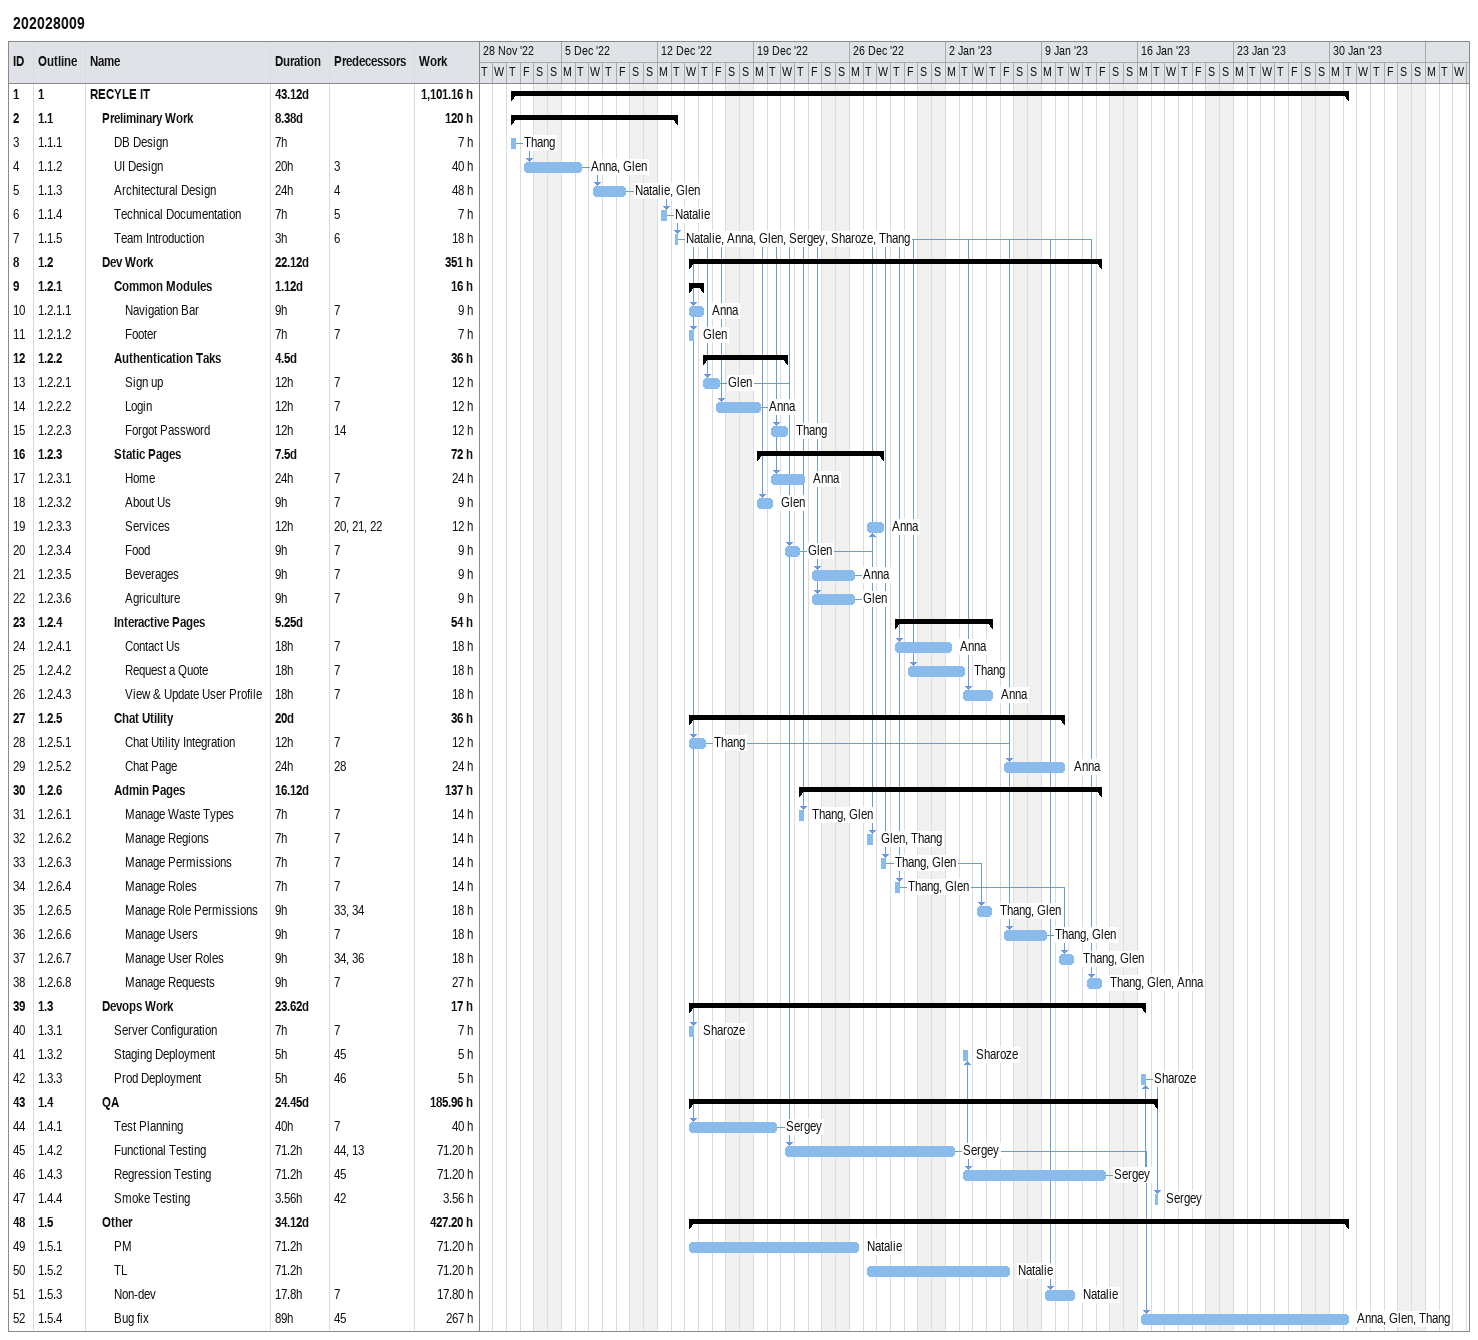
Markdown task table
202028009

| ID | WBS | Task | Duration | Start | Finish | Predecessors | Resources | Work (h) |
|---|---|---|---|---|---|---|---|---|
| 1 | 1 | **RECYLE IT** | 43.12d | 2022-12-01 | 2023-01-31 |  |  | 1101.16 |
| 2 | 1.1 | **Preliminary Work** | 8.38d | 2022-12-01 | 2022-12-13 |  |  | 120 |
| 3 | 1.1.1 | DB Design | 7h | 2022-12-01 | 2022-12-01 |  | Thang | 7 |
| 4 | 1.1.2 | UI Design | 20h | 2022-12-02 | 2022-12-06 | 3 | Anna, Glen | 40 |
| 5 | 1.1.3 | Architectural Design | 24h | 2022-12-07 | 2022-12-09 | 4 | Natalie, Glen | 48 |
| 6 | 1.1.4 | Technical Documentation | 7h | 2022-12-12 | 2022-12-12 | 5 | Natalie | 7 |
| 7 | 1.1.5 | Team Introduction | 3h | 2022-12-13 | 2022-12-13 | 6 | Natalie, Anna, Glen, Sergey, Sharoze, Thang | 18 |
| 8 | 1.2 | **Dev Work** | 22.12d | 2022-12-14 | 2023-01-13 |  |  | 351 |
| 9 | 1.2.1 | **Common Modules** | 1.12d | 2022-12-14 | 2022-12-15 |  |  | 16 |
| 10 | 1.2.1.1 | Navigation Bar | 9h | 2022-12-14 | 2022-12-15 | 7 | Anna | 9 |
| 11 | 1.2.1.2 | Footer | 7h | 2022-12-14 | 2022-12-14 | 7 | Glen | 7 |
| 12 | 1.2.2 | **Authentication Taks** | 4.5d | 2022-12-15 | 2022-12-21 |  |  | 36 |
| 13 | 1.2.2.1 | Sign up | 12h | 2022-12-15 | 2022-12-16 | 7 | Glen | 12 |
| 14 | 1.2.2.2 | Login | 12h | 2022-12-16 | 2022-12-19 | 7 | Anna | 12 |
| 15 | 1.2.2.3 | Forgot Password | 12h | 2022-12-20 | 2022-12-21 | 14 | Thang | 12 |
| 16 | 1.2.3 | **Static Pages** | 7.5d | 2022-12-19 | 2022-12-28 |  |  | 72 |
| 17 | 1.2.3.1 | Home | 24h | 2022-12-20 | 2022-12-22 | 7 | Anna | 24 |
| 18 | 1.2.3.2 | About Us | 9h | 2022-12-19 | 2022-12-20 | 7 | Glen | 9 |
| 19 | 1.2.3.3 | Services | 12h | 2022-12-27 | 2022-12-28 | 20, 21, 22 | Anna | 12 |
| 20 | 1.2.3.4 | Food | 9h | 2022-12-21 | 2022-12-22 | 7 | Glen | 9 |
| 21 | 1.2.3.5 | Beverages | 9h | 2022-12-23 | 2022-12-26 | 7 | Anna | 9 |
| 22 | 1.2.3.6 | Agriculture | 9h | 2022-12-23 | 2022-12-26 | 7 | Glen | 9 |
| 23 | 1.2.4 | **Interactive Pages** | 5.25d | 2022-12-29 | 2023-01-05 |  |  | 54 |
| 24 | 1.2.4.1 | Contact Us | 18h | 2022-12-29 | 2023-01-02 | 7 | Anna | 18 |
| 25 | 1.2.4.2 | Request a Quote | 18h | 2022-12-30 | 2023-01-03 | 7 | Thang | 18 |
| 26 | 1.2.4.3 | View & Update User Profile | 18h | 2023-01-03 | 2023-01-05 | 7 | Anna | 18 |
| 27 | 1.2.5 | **Chat Utility** | 20d | 2022-12-14 | 2023-01-10 |  |  | 36 |
| 28 | 1.2.5.1 | Chat Utility Integration | 12h | 2022-12-14 | 2022-12-15 | 7 | Thang | 12 |
| 29 | 1.2.5.2 | Chat Page | 24h | 2023-01-06 | 2023-01-10 | 28 | Anna | 24 |
| 30 | 1.2.6 | **Admin Pages** | 16.12d | 2022-12-22 | 2023-01-13 |  |  | 137 |
| 31 | 1.2.6.1 | Manage Waste Types | 7h | 2022-12-22 | 2022-12-22 | 7 | Thang, Glen | 14 |
| 32 | 1.2.6.2 | Manage Regions | 7h | 2022-12-27 | 2022-12-27 | 7 | Glen, Thang | 14 |
| 33 | 1.2.6.3 | Manage Permissions | 7h | 2022-12-28 | 2022-12-28 | 7 | Thang, Glen | 14 |
| 34 | 1.2.6.4 | Manage Roles | 7h | 2022-12-29 | 2022-12-29 | 7 | Thang, Glen | 14 |
| 35 | 1.2.6.5 | Manage Role Permissions | 9h | 2023-01-04 | 2023-01-05 | 33, 34 | Thang, Glen | 18 |
| 36 | 1.2.6.6 | Manage Users | 9h | 2023-01-06 | 2023-01-09 | 7 | Thang, Glen | 18 |
| 37 | 1.2.6.7 | Manage User Roles | 9h | 2023-01-10 | 2023-01-11 | 34, 36 | Thang, Glen | 18 |
| 38 | 1.2.6.8 | Manage Requests | 9h | 2023-01-12 | 2023-01-13 | 7 | Thang, Glen, Anna | 27 |
| 39 | 1.3 | **Devops Work** | 23.62d | 2022-12-14 | 2023-01-16 |  |  | 17 |
| 40 | 1.3.1 | Server Configuration | 7h | 2022-12-14 | 2022-12-14 | 7 | Sharoze | 7 |
| 41 | 1.3.2 | Staging Deployment | 5h | 2023-01-03 | 2023-01-03 | 45 | Sharoze | 5 |
| 42 | 1.3.3 | Prod Deployment | 5h | 2023-01-16 | 2023-01-16 | 46 | Sharoze | 5 |
| 43 | 1.4 | **QA** | 24.45d | 2022-12-14 | 2023-01-17 |  |  | 185.96 |
| 44 | 1.4.1 | Test Planning | 40h | 2022-12-14 | 2022-12-20 | 7 | Sergey | 40 |
| 45 | 1.4.2 | Functional Testing | 71.2h | 2022-12-21 | 2023-01-02 | 44, 13 | Sergey | 71.20 |
| 46 | 1.4.3 | Regression Testing | 71.2h | 2023-01-03 | 2023-01-13 | 45 | Sergey | 71.20 |
| 47 | 1.4.4 | Smoke Testing | 3.56h | 2023-01-17 | 2023-01-17 | 42 | Sergey | 3.56 |
| 48 | 1.5 | **Other** | 34.12d | 2022-12-14 | 2023-01-31 |  |  | 427.20 |
| 49 | 1.5.1 | PM | 71.2h | 2022-12-14 | 2022-12-26 |  | Natalie | 71.20 |
| 50 | 1.5.2 | TL | 71.2h | 2022-12-27 | 2023-01-06 |  | Natalie | 71.20 |
| 51 | 1.5.3 | Non-dev | 17.8h | 2023-01-09 | 2023-01-11 | 7 | Natalie | 17.80 |
| 52 | 1.5.4 | Bug fix | 89h | 2023-01-16 | 2023-01-31 | 45 | Anna, Glen, Thang | 267 |
